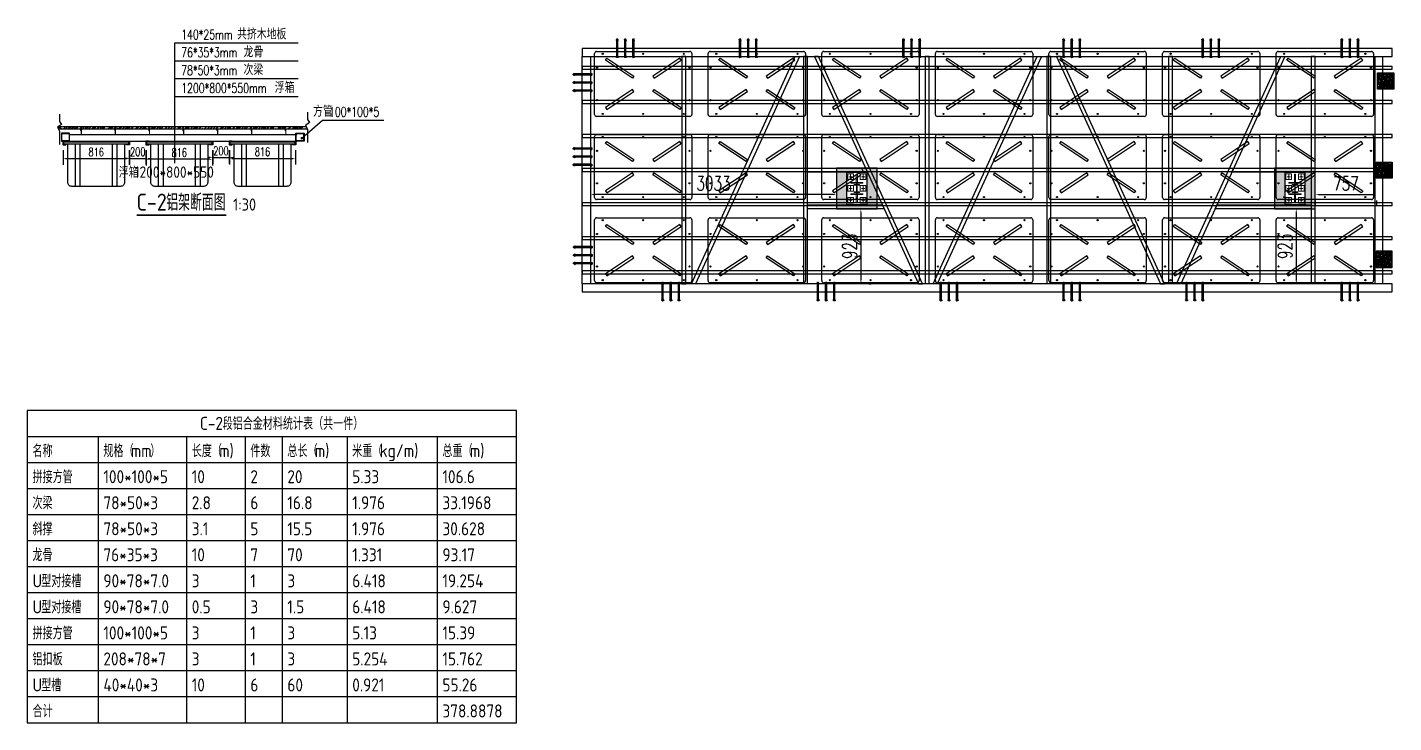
# Model space of a CAD drawing. Extents: x -89702 to 926017, y -610001 to -56924.
# Drawn here: x 7659 to 24498, y -581143 to -572571 of the extents above; entities that cross this region are included whole.
import ezdxf

# ---------------------------------------------------------------- set-up
doc = ezdxf.new("R2010")
doc.units = 0
doc.header["$LTSCALE"] = 10
doc.header["$MEASUREMENT"] = 0
doc.linetypes.add('线型2', pattern=[2.5, 1.5, -1])
for name, color, linetype in [('BJ02', 2, 'Continuous'), ('DIM_LEAD', 3, 'Continuous'), ('DIM_SYMB', 3, 'Continuous'), ('PUB_TAB', 7, 'Continuous'), ('PUB_TEXT', 7, 'Continuous'), ('W-FLOAT_BOWL浮筒', 253, 'Continuous'), ('W-STEEL_FRAME钢架', 3, 'Continuous'), ('W-STEEL_KEEL钢龙骨', 5, 'Continuous'), ('W-WOOD_FLOOR木地板', 30, 'Continuous'), ('房屋工字钢', 2, 'Continuous'), ('浮箱U槽', 5, 'Continuous'), ('结构', 1, 'Continuous'), ('螺栓孔位', 2, 'Continuous'), ('铝合金', 7, 'Continuous')]:
    doc.layers.add(name, color=color, linetype=linetype)
for name, color, linetype, lineweight in [('孔标注', 9, 'Continuous', 18), ('字符标注', 9, 'Continuous', 18), ('柱_主零件_实线', 51, 'Continuous', 18), ('柱_零件_实线', 3, 'Continuous', 18), ('螺栓组-普通_实线', 9, 'Continuous', 18), ('钢板标注', 9, 'Continuous', 18)]:
    doc.layers.add(name, color=color, linetype=linetype, lineweight=lineweight)
doc.styles.add('_TCH_DIM', font='SIMPLEX', dxfattribs={"bigfont": 'GBCBIG'})
doc.styles.get("Standard").update_dxf_attribs({"font": 'gbenor.shx', "bigfont": 'gbcbig.shx'})
doc.styles.add('STANDARD_T3', font='simplex.shx', dxfattribs={"width": 0.7, "bigfont": 'gbcbig.shx'})
doc.dimstyles.new('W&&30', dxfattribs={"dimtxt": 105, "dimasz": 30, "dimexe": 75, "dimexo": 90, "dimgap": 30, "dimtad": 1, "dimdec": 0, "dimzin": 0, "dimdsep": 46, "dimtxsty": 'STANDARD_T3', "dimcen": 0.09, "dimclrd": 1, "dimclre": 1, "dimclrt": 7, "dimazin": 2, "dimtfac": 1, "dimtdec": 0, "dimtix": 1, "dimtmove": 2, "dimatfit": 3, "dimfxl": 0, "dimtolj": 1, "dimtzin": 0, "dimarcsym": 0})
doc.dimstyles.new('W&&50', dxfattribs={"dimtxt": 175, "dimasz": 50, "dimexe": 125, "dimexo": 150, "dimgap": 50, "dimtad": 1, "dimdec": 0, "dimzin": 0, "dimdsep": 46, "dimtxsty": 'STANDARD_T3', "dimcen": 0.09, "dimclrd": 1, "dimclre": 1, "dimclrt": 7, "dimazin": 2, "dimtfac": 1, "dimtdec": 0, "dimtix": 1, "dimtmove": 2, "dimatfit": 3, "dimfxl": 0, "dimtolj": 1, "dimtzin": 0, "dimarcsym": 0})

# ---------------------------------------------------------------- blocks, each defined once
blk = doc.blocks.new('$matou$00000085')
at = {"color": 0, "lineweight": 5}
for p, q in [((-17, 36, 0), (-17, 37, 0)), ((-4, 34, 0), (-4, 35, 0)), ((-1, 13, 0), (-3, 13, 0))]:
    blk.add_line(p, q, dxfattribs=at)
at = {"color": 0, "lineweight": 0, "ltscale": 0.5}
blk.add_arc((-2, 17, 0), 4.07, 274.7282, 349.8472, dxfattribs=at)
at = {"layer": '结构', "color": 0, "linetype": 'ByBlock', "lineweight": 0, "ltscale": 0.5}
for p, q in [((-7, 38, 0), (-16, 38, 0)), ((-16, 35, 0), (-8, 35, 0)), ((-7, -34, 0), (-7, 34, 0)), ((-5, 33, 0), (-4, 34, 0)), ((-4, 33, 0), (-5, 33, 0)), ((-5, 31, 0), (-4, 32, 0)), ((-4, 31, 0), (-5, 31, 0)), ((-5, 31, 0), (-4, 31, 0)), ((-4, 31, 0), (-5, 31, 0)), ((-5, 29, 0), (-4, 29, 0)), ((-4, 29, 0), (-5, 29, 0)), ((-5, 27, 0), (-4, 27, 0)), ((-4, 27, 0), (-5, 27, 0)), ((-4, 26, 0), (-5, 25, 0)), ((-5, 25, 0), (-4, 25, 0)), ((-5, 24, 0), (-4, 23, 0)), ((-4, 24, 0), (-5, 24, 0)), ((-5, 22, 0), (-4, 22, 0)), ((-4, 22, 0), (-5, 22, 0)), ((-5, 20, 0), (-4, 20, 0)), ((-4, 20, 0), (-5, 20, 0)), ((-4, 32, 0), (-4, 33, 0)), ((-4, 31, 0), (-4, 29, 0)), ((-4, 31, 0), (-4, 31, 0)), ((-4, 29, 0), (-4, 27, 0)), ((-4, 27, 0), (-4, 26, 0)), ((-4, 25, 0), (-4, 24, 0)), ((-4, 23, 0), (-4, 22, 0)), ((-4, 22, 0), (-4, 20, 0)), ((-4, 20, 0), (-4, 19, 0)), ((-4, -34, 0), (-4, 12, 0)), ((-1, 34, 0), (-1, 35, 0)), ((0, 33, 0), (-1, 34, 0)), ((-1, 33, 0), (0, 33, 0)), ((-1, 32, 0), (-1, 33, 0)), ((0, 31, 0), (-1, 32, 0)), ((-1, 31, 0), (0, 31, 0)), ((-1, 30, 0), (-1, 31, 0)), ((0, 30, 0), (-1, 30, 0)), ((-1, 29, 0), (0, 30, 0)), ((-1, 28, 0), (-1, 29, 0)), ((0, 28, 0), (-1, 28, 0)), ((-1, 28, 0), (0, 28, 0)), ((-1, 26, 0), (-1, 28, 0)), ((0, 26, 0), (-1, 26, 0)), ((-1, 26, 0), (0, 26, 0)), ((-1, 25, 0), (-1, 26, 0)), ((0, 24, 0), (-1, 25, 0)), ((-1, 24, 0), (0, 24, 0)), ((-1, 23, 0), (-1, 24, 0)), ((0, 22, 0), (-1, 23, 0)), ((-1, 22, 0), (0, 22, 0)), ((-1, 22, 0), (-1, 22, 0)), ((-1, 21, 0), (-1, 22, 0)), ((0, 21, 0), (-1, 21, 0)), ((-1, 20, 0), (0, 21, 0)), ((-1, 19, 0), (-1, 20, 0)), ((2, 38, 0), (16, 38, 0)), ((3, 34, 0), (3, 17, 0)), ((16, 35, 0), (4, 35, 0)), ((17, 37, 0), (17, 36, 0)), ((-17, -35, 0), (-8, -35, 0)), ((-17, -38, 0), (-17, -36, 0)), ((17, -38, 0), (-17, -38, 0)), ((-3, -35, 0), (17, -35, 0)), ((17, -36, 0), (17, -38, 0))]:
    blk.add_line(p, q, dxfattribs=at)
for centre, radius, start, end in [((-16, 37, 0), 1, 90, 180), ((-16, 36, 0), 1, 180, 270), ((-8, 34, 0), 1, 0, 90), ((-7, 35, 0), 3, 0, 90.0017), ((-2, 19, 0), 1.75, 180, 0), ((-3, 12, 0), 1, 90, 180), ((2, 35, 0), 3, 89.9983, 180), ((4, 34, 0), 1, 90, 180), ((16, 37, 0), 1, 0, 90), ((16, 36, 0), 1, 270, 360), ((-17, -36, 0), 0.5, 90, 180), ((-17, -38, 0), 0.5, 180, 270), ((-8, -34, 0), 1, 270, 0), ((-3, -34, 0), 1, 180, 270), ((17, -36, 0), 0.5, 0, 90), ((17, -38, 0), 0.5, 270, 0)]:
    blk.add_arc(centre, radius, start, end, dxfattribs=at)
blk = doc.blocks.new('*U781')
at = {"layer": 'W-STEEL_KEEL钢龙骨', "yscale": -1, "rotation": 89.99999999999999}
blk.add_blockref('$matou$00000085', (0, 0, 0), dxfattribs=at)
blk = doc.blocks.new('*U782')
at = {"layer": '浮箱U槽', "color": 0, "linetype": 'ByBlock', "lineweight": -2, "transparency": 16777216}
for p in [(0, 2520), (0, 2100), (0, 1680), (0, 1260), (0, 840), (0, 420), (0, 0)]:
    blk.add_blockref('*U781', p, dxfattribs=at)
blk = doc.blocks.new('*D783')
at = {"layer": 'Defpoints', "color": 0, "transparency": 16777216}
for p in [(8100, -573997), (8916, -573997), (8100, -574191)]:
    blk.add_point(p, dxfattribs=at)
at = {"layer": 'W-STEEL_FRAME钢架', "color": 1, "lineweight": -2, "transparency": 16777216}
for p, q in [((8100, -574087), (8100, -574266)), ((8886, -574191), (8130, -574191)), ((8916, -574087), (8916, -574266))]:
    blk.add_line(p, q, dxfattribs=at)
at = {"layer": 'W-STEEL_FRAME钢架', "color": 1, "transparency": 16777216}
for points in [[(8130, -574186), (8130, -574196), (8100, -574191)], [(8886, -574186), (8886, -574196), (8916, -574191)]]:
    blk.add_solid(points, dxfattribs=at)
at = {"layer": 'W-STEEL_FRAME钢架', "color": 7, "transparency": 16777216, "insert": (8508, -574109), "char_height": 105, "attachment_point": 5, "style": 'STANDARD_T3'}
blk.add_mtext('\\A1;816', dxfattribs=at)
blk = doc.blocks.new('*D784')
at = {"layer": 'Defpoints', "color": 0, "transparency": 16777216}
for p in [(9944, -573997), (10145, -573997), (10145, -574177)]:
    blk.add_point(p, dxfattribs=at)
at = {"layer": 'W-STEEL_FRAME钢架', "color": 1, "lineweight": -2, "transparency": 16777216}
for p, q in [((9914, -574177), (9884, -574177)), ((9944, -574087), (9944, -574252)), ((9944, -574177), (10145, -574177)), ((10145, -574087), (10145, -574252)), ((10175, -574177), (10205, -574177))]:
    blk.add_line(p, q, dxfattribs=at)
at = {"layer": 'W-STEEL_FRAME钢架', "color": 1, "transparency": 16777216}
for points in [[(9914, -574172), (9914, -574182), (9944, -574177)], [(10175, -574172), (10175, -574182), (10145, -574177)]]:
    blk.add_solid(points, dxfattribs=at)
at = {"layer": 'W-STEEL_FRAME钢架', "color": 7, "transparency": 16777216, "insert": (10045, -574094), "char_height": 105, "attachment_point": 5, "style": 'STANDARD_T3'}
blk.add_mtext('\\A1;200', dxfattribs=at)
blk = doc.blocks.new('*D785')
at = {"layer": 'Defpoints', "color": 0, "transparency": 16777216}
for p in [(9124, -573997), (9940, -573997), (9124, -574198)]:
    blk.add_point(p, dxfattribs=at)
at = {"layer": 'W-STEEL_FRAME钢架', "color": 1, "lineweight": -2, "transparency": 16777216}
for p, q in [((9124, -574087), (9124, -574273)), ((9910, -574198), (9154, -574198)), ((9940, -574087), (9940, -574273))]:
    blk.add_line(p, q, dxfattribs=at)
at = {"layer": 'W-STEEL_FRAME钢架', "color": 1, "transparency": 16777216}
for points in [[(9154, -574193), (9154, -574203), (9124, -574198)], [(9910, -574193), (9910, -574203), (9940, -574198)]]:
    blk.add_solid(points, dxfattribs=at)
at = {"layer": 'W-STEEL_FRAME钢架', "color": 7, "transparency": 16777216, "insert": (9532, -574115), "char_height": 105, "attachment_point": 5, "style": 'STANDARD_T3'}
blk.add_mtext('\\A1;816', dxfattribs=at)
blk = doc.blocks.new('*D786')
at = {"layer": 'Defpoints', "color": 0, "transparency": 16777216}
for p in [(8920, -573997), (9120, -573997), (9120, -574188)]:
    blk.add_point(p, dxfattribs=at)
at = {"layer": 'W-STEEL_FRAME钢架', "color": 1, "lineweight": -2, "transparency": 16777216}
for p, q in [((8890, -574188), (8860, -574188)), ((8920, -574087), (8920, -574263)), ((8920, -574188), (9120, -574188)), ((9120, -574087), (9120, -574263)), ((9150, -574188), (9180, -574188))]:
    blk.add_line(p, q, dxfattribs=at)
at = {"layer": 'W-STEEL_FRAME钢架', "color": 1, "transparency": 16777216}
for points in [[(8890, -574183), (8890, -574193), (8920, -574188)], [(9150, -574183), (9150, -574193), (9120, -574188)]]:
    blk.add_solid(points, dxfattribs=at)
at = {"layer": 'W-STEEL_FRAME钢架', "color": 7, "transparency": 16777216, "insert": (9020, -574105), "char_height": 105, "attachment_point": 5, "style": 'STANDARD_T3'}
blk.add_mtext('\\A1;200', dxfattribs=at)
blk = doc.blocks.new('800')
at = {"color": 5, "lineweight": -3}
for p, q in [((-460, 520), (-460, 0)), ((-400, 520), (-400, 0)), ((0, 0), (0, 520)), ((60, 0), (60, 520))]:
    blk.add_line(p, q, dxfattribs=at)
at = {"color": 5}
blk.add_lwpolyline([(200, 550), (200, 520), (150, 520), (-550, 520), (-600, 520), (-600, 550)], close=True, dxfattribs=at)
at = {"color": 5, "lineweight": -3}
blk.add_lwpolyline([(150, 520), (150, 50, -0.414214), (100, 0), (-500, 0, -0.414214), (-550, 50), (-550, 520)], format="xyb", dxfattribs=at)
blk = doc.blocks.new('*D796')
at = {"layer": 'Defpoints', "color": 0, "transparency": 16777216}
for p in [(10149, -573997), (10965, -573997), (10965, -574188)]:
    blk.add_point(p, dxfattribs=at)
at = {"layer": 'W-STEEL_FRAME钢架', "color": 1, "lineweight": -2, "transparency": 16777216}
for p, q in [((10149, -574087), (10149, -574263)), ((10179, -574188), (10935, -574188)), ((10965, -574087), (10965, -574263))]:
    blk.add_line(p, q, dxfattribs=at)
at = {"layer": 'W-STEEL_FRAME钢架', "color": 1, "transparency": 16777216}
for points in [[(10179, -574183), (10179, -574193), (10149, -574188)], [(10935, -574183), (10935, -574193), (10965, -574188)]]:
    blk.add_solid(points, dxfattribs=at)
at = {"layer": 'W-STEEL_FRAME钢架', "color": 7, "transparency": 16777216, "insert": (10557, -574105), "char_height": 105, "attachment_point": 5, "style": 'STANDARD_T3'}
blk.add_mtext('\\A1;816', dxfattribs=at)
blk = doc.blocks.new('01')
h = blk.add_hatch()
h.set_pattern_fill('HOUND', color=77, scale=5)
h.set_pattern_definition([(0, (0, 0), (31.75, 7.9375), [127, -63.5]), (90, (0, 0), (-7.9375, -31.75), [127, -63.5])])
h.paths.add_polyline_path([(50227, 12928), (50227, 12728), (50427, 12728), (50427, 12928)])
h.paths.add_polyline_path([(50382, 12893, -1), (50402, 12893, -1)], flags=16)
h.paths.add_polyline_path([(50252, 12893, -1), (50272, 12893, -1)], flags=16)
h.paths.add_polyline_path([(50402, 12763, -1), (50382, 12763, -1)], flags=16)
h.paths.add_polyline_path([(50272, 12763, -1), (50252, 12763, -1)], flags=16)
at = {"color": 251}
blk.add_lwpolyline([(50227, 12928), (50427, 12928), (50427, 12728), (50227, 12728)], close=True, dxfattribs=at)
at = {"color": 6}
for centre in [(50262, 12893), (50392, 12893), (50262, 12763), (50392, 12763)]:
    blk.add_circle(centre, 10, dxfattribs=at)
blk = doc.blocks.new('*U1946')
at = {"layer": 'W-STEEL_KEEL钢龙骨', "color": 4}
blk.add_lwpolyline([(17.5, -5040), (17.5, 4940), (-17.5, 4940), (-17.5, -5040)], close=True, dxfattribs=at)
blk = doc.blocks.new('*U1947')
at = {"layer": 'W-STEEL_KEEL钢龙骨', "color": 0, "linetype": 'ByBlock', "lineweight": -2, "transparency": 16777216}
for p in [(0, 0), (420, 0), (840, 0), (1260, 0), (1680, 0), (2100, 0), (2520, 0)]:
    blk.add_blockref('*U1946', p, dxfattribs=at)
blk = doc.blocks.new('C-2')
at = {"color": 6}
blk.add_lwpolyline([(594561, 64256), (594561, 64166), (591761, 64166), (591761, 64256)], close=True, dxfattribs=at)
at = {"layer": 'W-STEEL_FRAME钢架', "color": 1}
for points in [[(594558, 63376), (594558, 63426), (591761, 63426), (591761, 63376)], [(594561, 61768), (594561, 61718), (591761, 63001), (591761, 63051)], [(594558, 61618), (594558, 61668), (591761, 61668), (591761, 61618)], [(591761, 60287), (591761, 60237), (594561, 61518), (594561, 61568)], [(594558, 60118), (594558, 60168), (591761, 60168), (591761, 60118)], [(594561, 58768), (594561, 58718), (591761, 60001), (591761, 60051)], [(594558, 58618), (594558, 58668), (591761, 58668), (591761, 58618)], [(591761, 57305), (591761, 57255), (594561, 58537), (594561, 58587)], [(594558, 57118), (594558, 57168), (591761, 57168), (591761, 57118)], [(591761, 57018), (591761, 57068), (594561, 55787), (594561, 55737)], [(594561, 55619), (594561, 55669), (591761, 55669), (591761, 55619)]]:
    blk.add_lwpolyline(points, close=True, dxfattribs=at)
at = {"layer": '铝合金', "color": 2}
for points in [[(591761, 54393), (591761, 64373), (591661, 64373), (591661, 54393)], [(591761, 54393), (591761, 54493), (594561, 54493), (594561, 54393)]]:
    blk.add_lwpolyline(points, close=True, dxfattribs=at)
blk.add_lwpolyline([(594561, 54393), (594661, 54393), (594661, 64373), (594561, 64373), (594561, 54393)], dxfattribs=at)
at = {"color": 4, "rotation": 270}
for p in [(579233, 114620), (580333, 114603)]:
    blk.add_blockref('01', p, dxfattribs=at)
at = {"color": 4, "xscale": -1, "rotation": 90}
blk.add_blockref('01', (607089, 114603), dxfattribs=at)
at = {"layer": 'W-STEEL_KEEL钢龙骨'}
blk.add_blockref('*U1947', (591900, 59433), dxfattribs=at)
blk = doc.blocks.new('$matou$00000145')
at = {"layer": 'W-FLOAT_BOWL浮筒'}
for p, q in [((-600, -375), (-600, 375)), ((-575, 400), (575, 400)), ((600, 375), (600, -375)), ((575, -400), (-575, -400))]:
    blk.add_line(p, q, dxfattribs=at)
at = {"layer": 'W-FLOAT_BOWL浮筒', "color": 3}
for p, q in [((-507, 370), (-493, 370)), ((-500, 377), (-500, 363)), ((-7, 370), (7, 370)), ((0, 377), (0, 363)), ((493, 370), (507, 370)), ((500, 377), (500, 363)), ((-577, 200), (-563, 200)), ((-570, 207), (-570, 193)), ((563, 200), (577, 200)), ((570, 207), (570, 193)), ((-577, -200), (-563, -200)), ((-570, -193), (-570, -207)), ((563, -200), (577, -200)), ((570, -193), (570, -207)), ((-507, -370), (-493, -370)), ((-500, -377), (-500, -363)), ((-7, -370), (7, -370)), ((0, -377), (0, -363)), ((493, -370), (507, -370)), ((500, -377), (500, -363))]:
    blk.add_line(p, q, dxfattribs=at)
at = {"layer": 'W-FLOAT_BOWL浮筒', "ltscale": 100}
for points in [[(-450, 316), (-117, 95), (-133, 70), (-467, 291)], [(450, 316), (117, 95), (133, 70), (467, 291)], [(-450, -316), (-117, -95), (-133, -70), (-467, -291)], [(450, -316), (117, -95), (133, -70), (467, -291)]]:
    blk.add_lwpolyline(points, close=True, dxfattribs=at)
at = {"layer": 'W-FLOAT_BOWL浮筒'}
for centre in [(-500, 370), (0, 370), (500, 370), (-570, 200), (570, 200), (-570, -200), (570, -200), (-500, -370), (0, -370), (500, -370)]:
    blk.add_circle(centre, 7, dxfattribs=at)
for centre, start, end in [((-575, 375), 90, 180), ((575, 375), 0, 90), ((-575, -375), 180, 270), ((575, -375), 270, 0)]:
    blk.add_arc(centre, 25, start, end, dxfattribs=at)
blk = doc.blocks.new('*U1512')
at = {"layer": 'W-FLOAT_BOWL浮筒', "rotation": 270}
blk.add_blockref('$matou$00000145', (0, 0), dxfattribs=at)
blk = doc.blocks.new('*U1513')
at = {"layer": 'W-FLOAT_BOWL浮筒', "color": 0, "linetype": 'ByBlock', "lineweight": -2, "transparency": 16777216}
for p in [(0, 8400), (1025, 8400), (2050, 8400), (0, 7000), (1025, 7000), (2050, 7000), (0, 5600), (1025, 5600), (2050, 5600), (0, 4200), (1025, 4200), (2050, 4200), (0, 2800), (1025, 2800), (2050, 2800), (0, 1400), (1025, 1400), (2050, 1400), (0, 0), (1025, 0), (2050, 0)]:
    blk.add_blockref('*U1512', p, dxfattribs=at)
blk = doc.blocks.new('1')
at = {"lineweight": -3}
for p, q in [((-1521938, 1214338), (-1521935, 1214338)), ((-1521938, 1214336), (-1521931, 1214336)), ((-1521938, 1214336), (-1521914, 1214336)), ((-1521936, 1214341), (-1521936, 1214346)), ((-1521936, 1214346), (-1521916, 1214346)), ((-1521935, 1214341), (-1521936, 1214341)), ((-1521934, 1214347), (-1521932, 1214347)), ((-1521933, 1214352), (-1521931, 1214355)), ((-1521933, 1214136), (-1521933, 1214352)), ((-1521919, 1214352), (-1521933, 1214352)), ((-1521932, 1214347), (-1521919, 1214347)), ((-1521932, 1214346), (-1521932, 1214341)), ((-1521921, 1214355), (-1521931, 1214355)), ((-1521919, 1214352), (-1521921, 1214355)), ((-1521919, 1214347), (-1521921, 1214347)), ((-1521921, 1214346), (-1521921, 1214341)), ((-1521919, 1214136), (-1521919, 1214352)), ((-1521917, 1214341), (-1521916, 1214341)), ((-1521914, 1214338), (-1521917, 1214338)), ((-1521916, 1214341), (-1521916, 1214346)), ((-1521938, 1214136), (-1521931, 1214136)), ((-1521938, 1214136), (-1521914, 1214136)), ((-1521938, 1214134), (-1521935, 1214134)), ((-1521935, 1214131), (-1521936, 1214131)), ((-1521936, 1214131), (-1521936, 1214126)), ((-1521932, 1214126), (-1521932, 1214131)), ((-1521921, 1214126), (-1521921, 1214131)), ((-1521914, 1214134), (-1521917, 1214134)), ((-1521917, 1214131), (-1521916, 1214131)), ((-1521916, 1214131), (-1521916, 1214126)), ((-1521936, 1214126), (-1521916, 1214126)), ((-1521934, 1214125), (-1521932, 1214125)), ((-1521932, 1214125), (-1521919, 1214125)), ((-1521919, 1214125), (-1521921, 1214125))]:
    blk.add_line(p, q, dxfattribs=at)
at = {"color": 1}
for p, q in [((-1521936, 1214346), (-1521934, 1214347)), ((-1521919, 1214347), (-1521916, 1214346))]:
    blk.add_line(p, q, dxfattribs=at)
at = {"color": 6, "lineweight": -3}
for p, q in [((-1521931, 1214136), (-1521931, 1214355)), ((-1521921, 1214136), (-1521921, 1214355))]:
    blk.add_line(p, q, dxfattribs=at)
at = {"lineweight": -3}
for points in [[(-1521933, 1214336), (-1521938, 1214336), (-1521938, 1214338), (-1521914, 1214338), (-1521914, 1214336), (-1521919, 1214336)], [(-1521935, 1214338), (-1521935, 1214341), (-1521917, 1214341), (-1521917, 1214338)], [(-1521933, 1214136), (-1521938, 1214136), (-1521938, 1214134), (-1521914, 1214134), (-1521914, 1214136), (-1521919, 1214136)], [(-1521935, 1214134), (-1521935, 1214131), (-1521917, 1214131), (-1521917, 1214134)]]:
    blk.add_lwpolyline(points, dxfattribs=at)
for centre, radius, start, end in [((-1521934, 1214129), 3.22, 223.6028, 316.3972), ((-1521926, 1214140), 14.7, 248.7607, 291.2393), ((-1521919, 1214129), 3.22, 223.6028, 316.3972)]:
    blk.add_arc(centre, radius, start, end, dxfattribs=at)
blk = doc.blocks.new('螺栓孔位')
at = {"layer": '螺栓孔位', "color": 1, "rotation": 270}
for p in [(-1214244, -1521833), (-1214244, -1521933), (-1214244, -1522033)]:
    blk.add_blockref('1', p, dxfattribs=at)
blk = doc.blocks.new('GZG')
at = {"layer": '孔标注', "ltscale": 100000, "const_width": 2.01}
blk.add_lwpolyline([(51, 341, 1), (49, 341, 1)], format="xyb", close=True, dxfattribs=at)
at = {"layer": '字符标注', "ltscale": 100000, "const_width": 2.01}
blk.add_lwpolyline([(204, 341, 1), (202, 341, 1)], format="xyb", close=True, dxfattribs=at)
at = {"layer": '柱_主零件_实线', "lineweight": 18, "ltscale": 100000}
for p, q in [((51, 261), (51, 271)), ((202, 271), (51, 271)), ((51, 261), (123, 261)), ((123, 261), (123, 131)), ((130, 261), (202, 261)), ((130, 131), (130, 261)), ((202, 261), (202, 271)), ((51, 120), (51, 131)), ((51, 131), (123, 131)), ((51, 120), (202, 120)), ((130, 131), (202, 131)), ((202, 120), (202, 131))]:
    blk.add_line(p, q, dxfattribs=at)
at = {"layer": '柱_零件_实线', "lineweight": 18, "ltscale": 100000}
for p, q in [((0, 0), (0, 392)), ((0, 392), (253, 392)), ((85, 376), (15, 376)), ((15, 376), (15, 306)), ((85, 306), (85, 376)), ((120, 371), (120, 271)), ((133, 371), (120, 371)), ((133, 271), (133, 371)), ((238, 376), (168, 376)), ((168, 376), (168, 306)), ((238, 306), (238, 376)), ((253, 392), (253, 0)), ((15, 306), (85, 306)), ((15, 231), (15, 161)), ((85, 231), (15, 231)), ((85, 161), (85, 231)), ((133, 321), (120, 321)), ((133, 271), (120, 271)), ((168, 306), (238, 306)), ((168, 231), (168, 161)), ((238, 231), (168, 231)), ((238, 161), (238, 231)), ((253, 0), (0, 0)), ((15, 161), (85, 161)), ((15, 85), (15, 15)), ((85, 85), (15, 85)), ((15, 15), (85, 15)), ((85, 15), (85, 85)), ((120, 120), (120, 20)), ((133, 120), (120, 120)), ((133, 70), (120, 70)), ((133, 20), (120, 20)), ((133, 20), (133, 120)), ((168, 161), (238, 161)), ((168, 85), (168, 15)), ((238, 85), (168, 85)), ((168, 15), (238, 15)), ((238, 15), (238, 85))]:
    blk.add_line(p, q, dxfattribs=at)
at = {"layer": '柱_零件_实线', "linetype": '线型2', "lineweight": 18, "ltscale": 100000}
for p, q in [((92, 246), (92, 238)), ((161, 246), (92, 246)), ((92, 238), (124, 238)), ((133, 301), (120, 301)), ((124, 238), (124, 153)), ((129, 238), (161, 238)), ((129, 153), (129, 238)), ((161, 246), (161, 238)), ((92, 153), (92, 146)), ((92, 153), (124, 153)), ((92, 146), (161, 146)), ((133, 90), (120, 90)), ((129, 153), (161, 153)), ((161, 153), (161, 146))]:
    blk.add_line(p, q, dxfattribs=at)
at = {"layer": '螺栓组-普通_实线', "lineweight": 18, "ltscale": 100000}
for p, q in [((70, 341), (30, 341)), ((50, 371), (50, 311)), ((223, 341), (183, 341)), ((203, 371), (203, 311)), ((70, 196), (30, 196)), ((50, 226), (50, 166)), ((223, 196), (183, 196)), ((203, 226), (203, 166)), ((70, 50), (30, 50)), ((50, 80), (50, 20)), ((223, 50), (183, 50)), ((203, 80), (203, 20))]:
    blk.add_line(p, q, dxfattribs=at)
at = {"layer": '螺栓组-普通_实线', "color": 1, "ltscale": 100000, "const_width": 10}
for points in [[(55, 341, 1), (45, 341, 1)], [(208, 341, 1), (198, 341, 1)], [(55, 196, 1), (45, 196, 1)], [(208, 196, 1), (198, 196, 1)], [(55, 50, 1), (45, 50, 1)], [(208, 50, 1), (198, 50, 1)]]:
    blk.add_lwpolyline(points, format="xyb", close=True, dxfattribs=at)
at = {"layer": '钢板标注', "ltscale": 100000, "const_width": 2.01}
for points in [[(51, 50, 1), (49, 50, 1)], [(254, 0, 1), (252, 0, 1)]]:
    blk.add_lwpolyline(points, format="xyb", close=True, dxfattribs=at)
blk = doc.blocks.new('GG')
at = {"layer": 'W-STEEL_FRAME钢架', "true_color": 0x636466}
h = blk.add_hatch(color=251, dxfattribs=at)
h.dxf.hatch_style = 1
h.paths.add_polyline_path([(500, 500), (0, 500), (0, 0), (500, 0)])
h.paths.add_polyline_path([(377, 55), (124, 55), (124, 447), (377, 447)], flags=16)
at = {"layer": 'BJ02', "color": 3}
blk.add_lwpolyline([(0, 0), (500, 0), (500, 500), (0, 500)], close=True, dxfattribs=at)
at = {"layer": '房屋工字钢', "color": 2}
blk.add_lwpolyline([(124, 55), (377, 55), (377, 447), (124, 447)], close=True, dxfattribs=at)
at = {"layer": 'W-STEEL_FRAME钢架', "color": 3}
blk.add_blockref('GZG', (124, 55), dxfattribs=at)
blk = doc.blocks.new('*D1520')
at = {"layer": 'Defpoints', "color": 0, "transparency": 16777216}
for p in [(17882, -574808), (17882, -575732), (17932, -575732)]:
    blk.add_point(p, dxfattribs=at)
at = {"layer": 'W-STEEL_FRAME钢架', "color": 1, "lineweight": -2, "transparency": 16777216}
for p, q in [((17932, -574858), (17932, -575682)), ((18032, -574808), (18057, -574808)), ((18032, -575732), (18057, -575732))]:
    blk.add_line(p, q, dxfattribs=at)
at = {"layer": 'W-STEEL_FRAME钢架', "color": 1, "transparency": 16777216}
for points in [[(17924, -574858), (17940, -574858), (17932, -574808)], [(17924, -575682), (17940, -575682), (17932, -575732)]]:
    blk.add_solid(points, dxfattribs=at)
at = {"layer": 'W-STEEL_FRAME钢架', "color": 7, "transparency": 16777216, "insert": (17795, -575270), "char_height": 175, "attachment_point": 5, "rotation": 90, "style": 'STANDARD_T3'}
blk.add_mtext('\\A1;923', dxfattribs=at)
blk = doc.blocks.new('*D1521')
at = {"layer": 'Defpoints', "color": 0, "transparency": 16777216}
for p in [(14598, -574558), (17632, -574558), (14598, -574631)]:
    blk.add_point(p, dxfattribs=at)
at = {"layer": 'W-STEEL_FRAME钢架', "color": 1, "lineweight": -2, "transparency": 16777216}
for p, q in [((14598, -574708), (14598, -574756)), ((17582, -574631), (14648, -574631)), ((17632, -574708), (17632, -574756))]:
    blk.add_line(p, q, dxfattribs=at)
at = {"layer": 'W-STEEL_FRAME钢架', "color": 1, "transparency": 16777216}
for points in [[(14648, -574623), (14648, -574640), (14598, -574631)], [(17582, -574623), (17582, -574640), (17632, -574631)]]:
    blk.add_solid(points, dxfattribs=at)
at = {"layer": 'W-STEEL_FRAME钢架', "color": 7, "transparency": 16777216, "insert": (16115, -574494), "char_height": 175, "attachment_point": 5, "style": 'STANDARD_T3'}
blk.add_mtext('\\A1;3033', dxfattribs=at)
blk = doc.blocks.new('*D1522')
at = {"layer": 'Defpoints', "color": 0, "transparency": 16777216}
for p in [(23532, -574558), (24288, -574558), (24288, -574634)]:
    blk.add_point(p, dxfattribs=at)
at = {"layer": 'W-STEEL_FRAME钢架', "color": 1, "lineweight": -2, "transparency": 16777216}
for p, q in [((23532, -574708), (23532, -574759)), ((23582, -574634), (24238, -574634)), ((24288, -574708), (24288, -574759))]:
    blk.add_line(p, q, dxfattribs=at)
at = {"layer": 'W-STEEL_FRAME钢架', "color": 1, "transparency": 16777216}
for points in [[(23582, -574626), (23582, -574642), (23532, -574634)], [(24238, -574626), (24238, -574642), (24288, -574634)]]:
    blk.add_solid(points, dxfattribs=at)
at = {"layer": 'W-STEEL_FRAME钢架', "color": 7, "transparency": 16777216, "insert": (23910, -574496), "char_height": 175, "attachment_point": 5, "style": 'STANDARD_T3'}
blk.add_mtext('\\A1;757', dxfattribs=at)
blk = doc.blocks.new('*D1523')
at = {"layer": 'Defpoints', "color": 0, "transparency": 16777216}
for p in [(23282, -574808), (23282, -575732), (23298, -575732)]:
    blk.add_point(p, dxfattribs=at)
at = {"layer": 'W-STEEL_FRAME钢架', "color": 1, "lineweight": -2, "transparency": 16777216}
for p, q in [((23298, -574858), (23298, -575682)), ((23432, -574808), (23423, -574808)), ((23432, -575732), (23423, -575732))]:
    blk.add_line(p, q, dxfattribs=at)
at = {"layer": 'W-STEEL_FRAME钢架', "color": 1, "transparency": 16777216}
for points in [[(23290, -574858), (23306, -574858), (23298, -574808)], [(23290, -575682), (23306, -575682), (23298, -575732)]]:
    blk.add_solid(points, dxfattribs=at)
at = {"layer": 'W-STEEL_FRAME钢架', "color": 7, "transparency": 16777216, "insert": (23161, -575270), "char_height": 175, "attachment_point": 5, "rotation": 90, "style": 'STANDARD_T3'}
blk.add_mtext('\\A1;923', dxfattribs=at)

msp = doc.modelspace()

# ---------------------------------------------------------------- hatches: boundary and pattern name
at = {"layer": 'W-WOOD_FLOOR木地板', "true_color": 0xcd6928}
h = msp.add_hatch(dxfattribs=at)
h.set_pattern_fill('木材', color=32, scale=10, angle=360)
h.set_pattern_definition([(50, (-435504.832, -398131.44), (25.923532, 93.1234154), [600, -80, 200, -40]), (50, (-435451.63, -398111.44), (-66.465069, 3.554523), [120, -13.2, 240, -30]), (50, (-435484.832, -398097.442), (113.1698317, 176.5639521), [320, -56, 160, -40])])
edge = h.paths.add_edge_path()
edge.add_line((8041.6, -573797.7), (8035.6, -573801.9))
edge.add_line((8035.6, -573801.9), (8045.7, -573821.7))
edge.add_line((8045.7, -573821.7), (8273.2, -573821.7))
edge.add_line((8273.2, -573821.7), (8273.2, -573820.2))
edge.add_line((8273.2, -573820.2), (8288.4, -573820.2))
edge.add_arc((8288.4, -573823.2), 3, 391.86817, 450.00167, ccw=False)
edge.add_line((8291, -573821.7), (8295.4, -573821.7))
edge.add_arc((8297.9, -573823.2), 3, 450.00167, 508.13183, ccw=False)
edge.add_line((8297.9, -573820.2), (8308.2, -573820.2))
edge.add_line((8308.2, -573820.2), (8308.2, -573821.7))
edge.add_line((8308.2, -573821.7), (8673.2, -573821.7))
edge.add_line((8673.2, -573821.7), (8673.2, -573820.2))
edge.add_line((8673.2, -573820.2), (8688.4, -573820.2))
edge.add_arc((8688.4, -573823.2), 3, 391.86817, 450.00167, ccw=False)
edge.add_line((8691, -573821.7), (8695.4, -573821.7))
edge.add_arc((8697.9, -573823.2), 3, 450.00167, 508.13183, ccw=False)
edge.add_line((8697.9, -573820.2), (8708.2, -573820.2))
edge.add_line((8708.2, -573820.2), (8708.2, -573821.7))
edge.add_line((8708.2, -573821.7), (9073.2, -573821.7))
edge.add_line((9073.2, -573821.7), (9073.2, -573820.2))
edge.add_line((9073.2, -573820.2), (9088.4, -573820.2))
edge.add_arc((9088.4, -573823.2), 3, 391.86817, 450.00167, ccw=False)
edge.add_line((9091, -573821.7), (9095.4, -573821.7))
edge.add_arc((9097.9, -573823.2), 3, 450.00167, 508.13183, ccw=False)
edge.add_line((9097.9, -573820.2), (9108.2, -573820.2))
edge.add_line((9108.2, -573820.2), (9108.2, -573821.7))
edge.add_line((9108.2, -573821.7), (9473.2, -573821.7))
edge.add_line((9473.2, -573821.7), (9473.2, -573820.2))
edge.add_line((9473.2, -573820.2), (9488.4, -573820.2))
edge.add_arc((9488.4, -573823.2), 3, 391.86817, 450.00167, ccw=False)
edge.add_line((9491, -573821.7), (9495.4, -573821.7))
edge.add_arc((9497.9, -573823.2), 3, 450.00167, 508.13183, ccw=False)
edge.add_line((9497.9, -573820.2), (9508.2, -573820.2))
edge.add_line((9508.2, -573820.2), (9508.2, -573821.7))
edge.add_line((9508.2, -573821.7), (9873.2, -573821.7))
edge.add_line((9873.2, -573821.7), (9873.2, -573820.2))
edge.add_line((9873.2, -573820.2), (9888.4, -573820.2))
edge.add_arc((9888.4, -573823.2), 3, 391.86817, 450.00167, ccw=False)
edge.add_line((9891, -573821.7), (9895.4, -573821.7))
edge.add_arc((9897.9, -573823.2), 3, 450.00167, 508.13183, ccw=False)
edge.add_line((9897.9, -573820.2), (9908.2, -573820.2))
edge.add_line((9908.2, -573820.2), (9908.2, -573821.7))
edge.add_line((9908.2, -573821.7), (11090.7, -573821.7))
edge.add_line((11090.7, -573821.7), (11090.7, -573797.7))
edge.add_line((11090.7, -573797.7), (8041.6, -573797.7))

# ---------------------------------------------------------------- linework, layer by layer
at = {"color": 1, "lineweight": -3}
for p, q in [((10979.3, -573897.7), (8179, -573897.7)), ((8179, -573975.7), (10979.3, -573975.7))]:
    msp.add_line(p, q, dxfattribs=at)
at = {"color": 2}
for points in [[(8084, -573880.8), (8174, -573880.8), (8174, -573970.8), (8084, -573970.8)], [(10968.9, -573875.7), (11068.9, -573875.7), (11068.9, -573975.7), (10968.9, -573975.7)], [(10973.9, -573880.7), (11063.9, -573880.7), (11063.9, -573970.7), (10973.9, -573970.7)]]:
    msp.add_lwpolyline(points, close=True, dxfattribs=at)
at = {"color": 4}
for points in [[(8095.6, -573975.8), (8095.6, -574018.8), (8135.6, -574018.8), (8135.6, -574014.8), (8099.6, -574014.8), (8099.6, -573979.8), (8135.6, -573979.8), (8135.6, -573975.8)], [(8920, -573975.7), (8920, -574018.7), (8880, -574018.7), (8880, -574014.7), (8915.6, -574014.7), (8915.6, -573979.7), (8880, -573979.7), (8880, -573975.7)], [(9119.9, -573975.7), (9119.9, -574018.7), (9159.9, -574018.7), (9159.9, -574014.7), (9123.9, -574014.7), (9123.9, -573979.7), (9159.9, -573979.7), (9159.9, -573975.7)], [(9944.4, -573975.7), (9944.4, -574018.7), (9904.4, -574018.7), (9904.4, -574014.7), (9940.4, -574014.7), (9940.4, -573979.7), (9904.4, -573979.7), (9904.4, -573975.7)], [(10144.9, -573975.7), (10144.9, -574018.7), (10184.9, -574018.7), (10184.9, -574014.7), (10148.9, -574014.7), (10148.9, -573979.7), (10184.9, -573979.7), (10184.9, -573975.7)], [(10968.9, -573975.7), (10968.9, -574018.7), (10928.9, -574018.7), (10928.9, -574014.7), (10964.9, -574014.7), (10964.9, -573979.7), (10928.9, -573979.7), (10928.9, -573975.7)]]:
    msp.add_lwpolyline(points, close=True, dxfattribs=at)
at = {"layer": 'DIM_LEAD'}
for p, q in [((11042.7, -573938.4), (11295.3, -573715)), ((11295.3, -573715), (12051.2, -573715))]:
    msp.add_line(p, q, dxfattribs=at)
at = {"layer": 'DIM_LEAD', "const_width": 16}
msp.add_lwpolyline([(11036.7, -573943.7, 1), (11048.7, -573933.1, 1)], format="xyb", close=True, dxfattribs=at)
at = {"layer": 'DIM_SYMB'}
for p, q in [((9476.2, -573422.1), (9476.2, -572762.7)), ((9476.2, -572762.7), (10995.7, -572762.7)), ((9476.2, -572982.5), (10995.7, -572982.5)), ((9476.2, -573202.3), (10995.7, -573202.3)), ((9476.2, -574245.5), (9476.2, -573422.1)), ((9476.2, -573422.1), (10995.7, -573422.1))]:
    msp.add_line(p, q, dxfattribs=at)
at = {"layer": 'DIM_SYMB', "const_width": 21}
msp.add_lwpolyline([(9004.7, -574888.4), (10111.2, -574888.4)], dxfattribs=at)
at = {"layer": 'PUB_TAB'}
msp.add_lwpolyline([(7659, -581142.8), (13688, -581142.8), (13688, -577292.8), (7659, -577292.8)], close=True, dxfattribs=at)
for points in [[(7659, -577613.6), (13688, -577613.6)], [(8532.4, -577613.6), (8532.4, -581142.8)], [(9621.1, -577613.6), (9621.1, -581142.8)], [(10343.6, -577613.6), (10343.6, -581142.8)], [(10799.6, -577613.6), (10799.6, -581142.8)], [(11599.4, -577613.6), (11599.4, -581142.8)], [(12710.6, -577613.6), (12710.6, -581142.8)], [(7659, -577934.5), (13688, -577934.5)], [(7659, -578255.3), (13688, -578255.3)], [(7659, -578576.1), (13688, -578576.1)], [(7659, -578897), (13688, -578897)], [(7659, -579217.8), (13688, -579217.8)], [(7659, -579538.6), (13688, -579538.6)], [(7659, -579859.5), (13688, -579859.5)], [(7659, -580180.3), (13688, -580180.3)], [(7659, -580501.1), (13688, -580501.1)], [(7659, -580822), (13688, -580822)]]:
    msp.add_lwpolyline(points, dxfattribs=at)
at = {"layer": 'W-STEEL_FRAME钢架', "color": 3}
for points in [[(17940.9, -574308.3), (17963.9, -574358.8), (17273.9, -574358.8), (17273.9, -574308.3)], [(23481.6, -574308.3), (23481.6, -574358.8), (22502.5, -574358.8), (22525.6, -574308.3)], [(18196.6, -574757.9), (18219.7, -574808.3), (17273.9, -574808.3), (17273.9, -574757.9)], [(23481.6, -574757.9), (23481.6, -574808.3), (22296.6, -574808.3), (22319.7, -574757.9)]]:
    msp.add_lwpolyline(points, close=True, dxfattribs=at)
at = {"layer": 'W-WOOD_FLOOR木地板', "color": 1}
for points in [[(8055.6, -573639.9), (8055.6, -573731.3), (8081.4, -573767.6), (8031.4, -573803.1), (8055.6, -573850.8), (8055.6, -574014.8)], [(11112.2, -573616.8), (11112.2, -573708.2), (11138, -573744.5), (11088, -573780), (11112.2, -573827.7), (11112.2, -573991.7)]]:
    msp.add_lwpolyline(points, dxfattribs=at)
at = {"layer": 'W-WOOD_FLOOR木地板'}
for points in [[(11088.7, -573797.7), (8041.6, -573797.7)], [(8055.3, -573821.7), (11102.4, -573821.7)]]:
    msp.add_lwpolyline(points, dxfattribs=at)
at = {"layer": '铝合金', "color": 2}
msp.add_lwpolyline([(8179, -573975.8), (8179, -573875.8), (8079, -573875.8), (8079, -573975.8)], close=True, dxfattribs=at)

# ---------------------------------------------------------------- block references
at = {"layer": 'BJ02', "rotation": 270}
msp.add_blockref('C-2', (-39894.3, 18829.2), dxfattribs=at)
at = {"layer": 'W-FLOAT_BOWL浮筒', "rotation": 270}
msp.add_blockref('*U1513', (15249.8, -573268.9), dxfattribs=at)
at = {"layer": 'W-STEEL_FRAME钢架', "color": 3}
for p in [(17631.8, -574808.3), (23031.8, -574808.3)]:
    msp.add_blockref('GG', p, dxfattribs=at)
at = {"layer": '浮箱U槽', "rotation": 90}
msp.add_blockref('*U782', (10839.1, -573859.7), dxfattribs=at)
at = {"layer": '浮箱U槽'}
for p in [(8707.7, -574532.3), (9732, -574532.3), (10756.9, -574532.3)]:
    msp.add_blockref('800', p, dxfattribs=at)
at = {"layer": '螺栓孔位', "xscale": -1, "rotation": 270}
for p in [(15036.6, -572824), (16550.9, -572824), (18565.2, -572824), (20539, -572824), (22253, -572824), (23967.1, -572824), (15597.2, -575824), (17511.2, -575824), (19025.2, -575824), (20539.2, -575824), (22053.6, -575824), (23967, -575823.8)]:
    msp.add_blockref('螺栓孔位', p, dxfattribs=at)
at = {"layer": '螺栓孔位', "xscale": -1}
for p in [(14498.7, -573245.6), (14498.7, -574159.8), (14501, -575374.1)]:
    msp.add_blockref('螺栓孔位', p, dxfattribs=at)

# ---------------------------------------------------------------- texts
at = {"layer": 'PUB_TAB'}
for s, height, p in [('C-2', 160.42, (9785.9, -577533.4)), ('段铝合金材料统计表（共一件）', 154.728, (10066.6, -577533.4)), ('名称', 154.73, (7723.2, -577870.3)), ('规格（', 154.73, (8596.5, -577870.3)), ('mm', 160.42, (8934.4, -577870.3)), ('）', 154.7, (9175.1, -577870.3)), ('长度（', 154.73, (9685.3, -577870.3)), ('m)', 160.42, (10023.2, -577870.3)), ('件数', 154.73, (10407.7, -577870.3)), ('总长（', 154.73, (10863.7, -577870.3)), ('m)', 160.42, (11201.6, -577870.3)), ('米重（', 154.73, (11663.5, -577870.3)), ('kg/m)', 160.42, (12001.4, -577870.3)), ('总重（', 154.73, (12774.8, -577870.3)), ('m)', 160.42, (13112.7, -577870.3)), ('拼接方管', 154.73, (7723.2, -578191.1)), ('100*100*5', 160.42, (8596.5, -578191.1)), ('10', 160.42, (9685.3, -578191.1)), ('2', 160.4, (10407.7, -578191.1)), ('20', 160.42, (10863.7, -578191.1)), ('5.33', 160.42, (11663.5, -578191.1)), ('106.6', 160.42, (12774.8, -578191.1)), ('次梁', 154.73, (7723.2, -578512)), ('78*50*3', 160.42, (8596.5, -578512)), ('2.8', 160.42, (9685.3, -578512)), ('6', 160.4, (10407.7, -578512)), ('16.8', 160.42, (10863.7, -578512)), ('1.976', 160.42, (11663.5, -578512)), ('33.1968', 160.42, (12774.8, -578512)), ('斜撑', 154.73, (7723.2, -578832.8)), ('78*50*3', 160.42, (8596.5, -578832.8)), ('3.1', 160.42, (9685.3, -578832.8)), ('5', 160.4, (10407.7, -578832.8)), ('15.5', 160.42, (10863.7, -578832.8)), ('1.976', 160.42, (11663.5, -578832.8)), ('30.628', 160.42, (12774.8, -578832.8)), ('龙骨', 154.73, (7723.2, -579153.6)), ('76*35*3', 160.42, (8596.5, -579153.6)), ('10', 160.42, (9685.3, -579153.6)), ('7', 160.4, (10407.7, -579153.6)), ('70', 160.42, (10863.7, -579153.6)), ('1.331', 160.42, (11663.5, -579153.6)), ('93.17', 160.42, (12774.8, -579153.6)), ('U', 160.4, (7723.2, -579474.5)), ('型对接槽', 154.73, (7830.1, -579474.5)), ('90*78*7.0', 160.42, (8596.5, -579474.5)), ('3', 160.4, (9685.3, -579474.5)), ('1', 160.4, (10407.7, -579474.5)), ('3', 160.4, (10863.7, -579474.5)), ('6.418', 160.42, (11663.5, -579474.5)), ('19.254', 160.42, (12774.8, -579474.5)), ('U', 160.4, (7723.2, -579795.3)), ('型对接槽', 154.73, (7830.1, -579795.3)), ('90*78*7.0', 160.42, (8596.5, -579795.3)), ('0.5', 160.42, (9685.3, -579795.3)), ('3', 160.4, (10407.7, -579795.3)), ('1.5', 160.42, (10863.7, -579795.3)), ('6.418', 160.42, (11663.5, -579795.3)), ('9.627', 160.42, (12774.8, -579795.3)), ('拼接方管', 154.73, (7723.2, -580116.1)), ('100*100*5', 160.42, (8596.5, -580116.1)), ('3', 160.4, (9685.3, -580116.1)), ('1', 160.4, (10407.7, -580116.1)), ('3', 160.4, (10863.7, -580116.1)), ('5.13', 160.42, (11663.5, -580116.1)), ('15.39', 160.42, (12774.8, -580116.1)), ('铝扣板', 154.73, (7723.2, -580437)), ('208*78*7', 160.42, (8596.5, -580437)), ('3', 160.4, (9685.3, -580437)), ('1', 160.4, (10407.7, -580437)), ('3', 160.4, (10863.7, -580437)), ('5.254', 160.42, (11663.5, -580437)), ('15.762', 160.42, (12774.8, -580437)), ('U', 160.4, (7723.2, -580757.8)), ('型槽', 154.73, (7830.1, -580757.8)), ('40*40*3', 160.42, (8596.5, -580757.8)), ('10', 160.42, (9685.3, -580757.8)), ('6', 160.4, (10407.7, -580757.8)), ('60', 160.42, (10863.7, -580757.8)), ('0.921', 160.42, (11663.5, -580757.8)), ('55.26', 160.42, (12774.8, -580757.8)), ('合计', 154.73, (7723.2, -581078.6)), ('378.8878', 160.42, (12774.8, -581078.6))]:
    msp.add_text(s, height=height, dxfattribs=at).set_placement(p)
at = {"layer": 'PUB_TEXT', "color": 7, "style": '_TCH_DIM', "width": 0.705882}
for s, p in [('140*25mm', (9556, -572720.7)), ('76*35*3mm', (9556, -572940.5)), ('78*50*3mm', (9556, -573160.3)), ('1200*800*550mm', (9556, -573380.1)), ('100*100*5', (11377.2, -573673))]:
    msp.add_text(s, height=119, dxfattribs=at).set_placement(p)
at = {"layer": 'PUB_TEXT', "color": 7, "style": '_TCH_DIM'}
for s, p in [('共挤木地板', (10244, -572720.7)), ('龙骨', (10324, -572940.5)), ('次梁', (10324, -573160.3)), ('浮箱', (10708, -573380.1)), ('方管', (11180.6, -573673))]:
    msp.add_text(s, height=135.04, dxfattribs=at).set_placement(p)
at = {"layer": 'PUB_TEXT'}
for s, height, p in [('浮箱', 135.04, (8786.2, -574425.9)), ('1200*800*550', 140, (8982.7, -574425.9))]:
    msp.add_text(s, height=height, dxfattribs=at).set_placement(p)
at = {"layer": 'PUB_TEXT', "color": 7}
for s, height, p in [('C-2', 210, (9004.7, -574830.8)), ('铝架断面图', 202.55, (9372.2, -574830.8)), ('1:30', 150, (10195.2, -574830.8))]:
    msp.add_text(s, height=height, dxfattribs=at).set_placement(p)

# ---------------------------------------------------------------- dimensions: what is measured, and where the dimension line sits
at = {"layer": 'W-STEEL_FRAME钢架'}
for base, p1, p2, picture, middle in [((8099.6, -574191.1), (8915.6, -573997.2), (8099.6, -573997.2), '*D783', (8507.6, -574108.6)), ((9119.9, -574188), (8920, -573997.2), (9119.9, -573997.2), '*D786', (9020, -574105.5)), ((9123.9484, -574197.5528), (9940.405, -573997.1659), (9123.9484, -573997.1659), '*D785', (9532.1767, -574115.0528)), ((10144.8912, -574176.6065), (9944.405, -573997.1659), (10144.8912, -573997.1659), '*D784', (10044.6481, -574094.1065))]:
    dim = msp.add_linear_dim(base=base, p1=p1, p2=p2, angle=180, dimstyle='W&&30', dxfattribs=at)
    dim.commit()
    dim.dimension.update_dxf_attribs({"geometry": picture, "text_midpoint": middle})
dim = msp.add_linear_dim(base=(10964.9, -574187.7), p1=(10148.9, -573997.2), p2=(10964.9, -573997.2), dimstyle='W&&30', dxfattribs=at)
dim.commit()
dim.dimension.update_dxf_attribs({"geometry": '*D796', "text_midpoint": (10556.9, -574105.2)})
at = {"layer": 'W-STEEL_FRAME钢架', "color": 3}
for base, p1, p2, picture, middle in [((14598.5, -574631.4), (17631.8, -574558.3), (14598.5, -574558.3), '*D1521', (16115.1, -574493.9)), ((24288.5, -574633.9), (23531.8, -574558.3), (24288.5, -574558.3), '*D1522', (23910.1, -574496.4))]:
    dim = msp.add_linear_dim(base=base, p1=p1, p2=p2, dimstyle='W&&50', dxfattribs=at)
    dim.commit()
    dim.dimension.update_dxf_attribs({"geometry": picture, "text_midpoint": middle})
for base, p1, p2, picture, middle in [((17932.2, -575731.7), (17881.8, -574808.3), (17881.8, -575731.7), '*D1520', (17794.7, -575270)), ((23298, -575731.7), (23281.8, -574808.3), (23281.8, -575731.7), '*D1523', (23160.5, -575270))]:
    dim = msp.add_linear_dim(base=base, p1=p1, p2=p2, angle=90, dimstyle='W&&50', dxfattribs=at)
    dim.commit()
    dim.dimension.update_dxf_attribs({"geometry": picture, "text_midpoint": middle})

doc.saveas('drawing.dxf')
